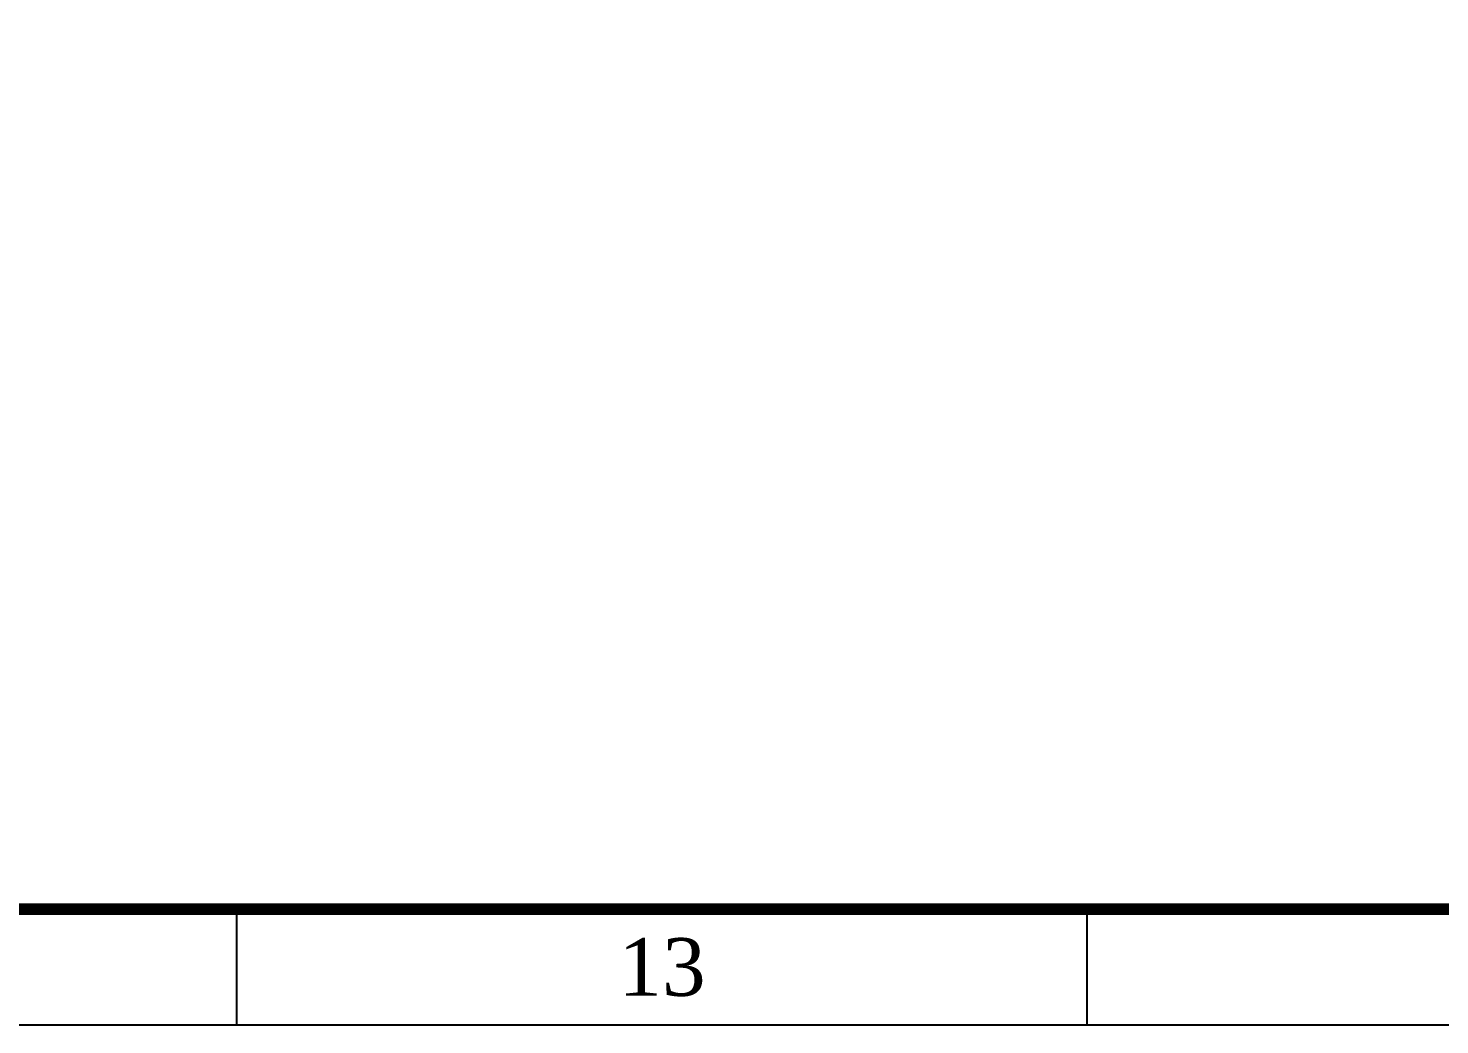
# Model space of a CAD drawing. Header units: millimetres. Extents: x 1218 to 2690, y 1163 to 1758.
# Drawn here: x 2083 to 2205.1, y 1163.8 to 1250 of the extents above; entities that cross this region are included whole.
import ezdxf
from ezdxf.enums import TextEntityAlignment as Align

# ---------------------------------------------------------------- set-up
doc = ezdxf.new("R2010")
doc.units = ezdxf.units.MM
doc.styles.add('Times', font='times.ttf')

# ---------------------------------------------------------------- blocks, each defined once
blk = doc.blocks.new('*U717')
at = {"color": 5}
blk.add_lwpolyline([(0, 0), (1471, 0), (1471, 594), (0, 594)], close=True, dxfattribs=at)

msp = doc.modelspace()

# ---------------------------------------------------------------- linework, layer by layer
at = {"color": 5}
for p, q in [((2101.069, 1163.775), (2101.069, 1173.775)), ((2174.619, 1163.775), (2174.619, 1173.775))]:
    msp.add_line(p, q, dxfattribs=at)
at = {"color": 5, "const_width": 1}
msp.add_lwpolyline([(1243.469, 1173.775), (2679.469, 1173.775), (2679.469, 1747.775), (1243.469, 1747.775)], close=True, dxfattribs=at)

# ---------------------------------------------------------------- block references
msp.add_blockref('*U717', (1218.469, 1163.775))

# ---------------------------------------------------------------- texts
at = {"color": 4, "style": 'Times'}
msp.add_text('13', height=5, dxfattribs=at).set_placement((2137.844, 1168.775), align=Align.MIDDLE)

doc.saveas('drawing.dxf')
